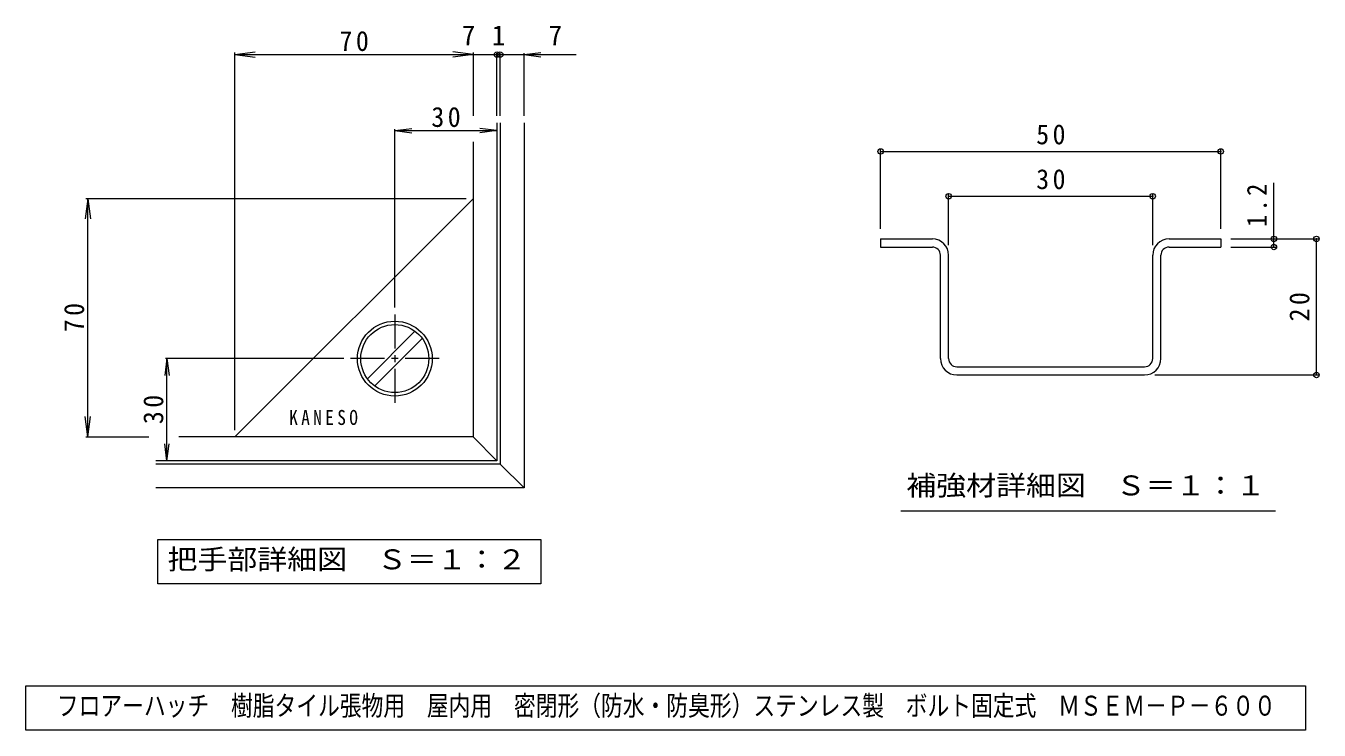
# Model space of a CAD drawing. Units: millimetres on the paper, enlarged 3 times, with parts at other scales. Extents: x -933 to 1138, y -790 to 804.
# Drawn here: x -919 to -349, y -683 to -372 of the extents above; entities that cross this region are included whole.
import ezdxf
from ezdxf.enums import TextEntityAlignment as Align

# ---------------------------------------------------------------- set-up
doc = ezdxf.new("R2010")
doc.units = ezdxf.units.MM
doc.header["$LTSCALE"] = 3
doc.header["$PDMODE"] = 32
doc.header["$PDSIZE"] = 2.4
doc.linetypes.add('CHAIN1', pattern=[8, 5, -1, 1, -1])
for name, color, linetype, lineweight in [('1-0_1-0ﾚｲﾔ', 7, 'Continuous', 9), ('D-1', 4, 'Continuous', 9), ('D-2', 3, 'Continuous', 9), ('D-4', 7, 'Continuous', 9)]:
    doc.layers.add(name, color=color, linetype=linetype, lineweight=lineweight)
doc.styles.add('ＭＳ ゴシック', font='')
doc.styles.get('ＭＳ ゴシック').set_extended_font_data('MS Gothic')

msp = doc.modelspace()

# ---------------------------------------------------------------- linework, layer by layer
at = {"layer": '1-0_1-0ﾚｲﾔ'}
for p, q in [((-512.152, -519.03), (-512.152, -491.43)), ((-422.152, -519.03), (-422.152, -491.43))]:
    msp.add_line(p, q, dxfattribs=at)
at = {"layer": 'D-1', "color": 2}
msp.add_line((-699.419, -576.1), (-709.92, -565.6), dxfattribs=at)
for points in [[(-709.92, -415.099), (-709.92, -565.6), (-861.861, -565.6)], [(-699.419, -415.099), (-699.419, -576.1), (-861.861, -576.1)]]:
    msp.add_lwpolyline(points, dxfattribs=at)
at = {"layer": 'D-2'}
for p, q in [((-721.92, -423.467), (-721.92, -553.6)), ((-721.92, -448.6), (-826.92, -553.6)), ((-747.524, -507.023), (-768.497, -527.996)), ((-744.342, -510.205), (-765.315, -531.178)), ((-721.92, -553.6), (-851.635, -553.6)), ((-711.42, -564.1), (-721.92, -553.6))]:
    msp.add_line(p, q, dxfattribs=at)
at = {"layer": 'D-2', "color": 2}
for p, q in [((-542.144, -466.324), (-519.344, -466.324)), ((-542.144, -466.324), (-542.144, -469.924)), ((-414.944, -466.324), (-392.144, -466.324)), ((-392.144, -466.324), (-392.144, -469.924)), ((-542.144, -469.924), (-519.344, -469.924)), ((-414.944, -469.924), (-392.144, -469.924)), ((-515.744, -519.124), (-515.744, -473.524)), ((-512.144, -519.124), (-512.144, -473.524)), ((-422.144, -519.124), (-422.144, -473.524)), ((-418.544, -519.124), (-418.544, -473.524)), ((-508.544, -522.724), (-425.744, -522.724)), ((-508.544, -526.324), (-425.744, -526.324))]:
    msp.add_line(p, q, dxfattribs=at)
at = {"layer": 'D-2', "linetype": 'CHAIN1'}
for p, q in [((-756.42, -499.6), (-756.42, -538.6)), ((-736.92, -519.1), (-775.92, -519.1))]:
    msp.add_line(p, q, dxfattribs=at)
at = {"layer": 'D-2'}
msp.add_lwpolyline([(-711.42, -415.099), (-711.42, -564.1), (-861.861, -564.1)], dxfattribs=at)
for radius in [16.5, 15]:
    msp.add_circle((-756.42, -519.1), radius, dxfattribs=at)
at = {"layer": 'D-2', "color": 2}
for centre, radius, start, end in [((-519.344, -473.524), 7.2, 0, 90), ((-414.944, -473.524), 7.2, 90, 180), ((-519.344, -473.524), 3.6, 0, 90), ((-414.944, -473.524), 3.6, 90, 180), ((-508.544, -519.124), 7.2, 180, 270), ((-508.544, -519.124), 3.6, 180, 270), ((-425.744, -519.124), 3.6, 270, 0), ((-425.744, -519.124), 7.2, 270, 0)]:
    msp.add_arc(centre, radius, start, end, dxfattribs=at)
at = {"layer": 'D-4'}
for p, q in [((-826.92, -385.099), (-817.997, -383.924)), ((-826.92, -550.6), (-826.92, -384.198)), ((-826.92, -385.099), (-817.997, -386.273)), ((-826.92, -385.099), (-676.389, -385.099)), ((-721.92, -385.099), (-730.843, -383.924)), ((-721.92, -385.099), (-730.843, -386.273)), ((-721.92, -384.198), (-721.92, -412.099)), ((-711.42, -412.099), (-711.42, -384.499)), ((-709.92, -412.099), (-709.92, -384.499)), ((-699.419, -385.099), (-691.984, -384.12)), ((-699.419, -412.099), (-699.419, -384.499)), ((-699.419, -385.099), (-691.984, -386.078)), ((-756.42, -418.6), (-748.984, -417.621)), ((-756.42, -496.6), (-756.42, -418)), ((-756.42, -418.6), (-711.42, -418.6)), ((-756.42, -418.6), (-748.984, -419.579)), ((-711.42, -418.6), (-718.855, -417.621)), ((-711.42, -418.6), (-718.855, -419.579)), ((-542.144, -461.824), (-542.144, -426.86)), ((-542.144, -427.76), (-392.144, -427.76)), ((-392.144, -461.824), (-392.144, -426.86)), ((-368.683, -469.924), (-368.683, -441.569)), ((-891.861, -448.6), (-893.036, -457.523)), ((-724.919, -448.6), (-892.761, -448.6)), ((-891.861, -553.6), (-891.861, -448.6)), ((-891.861, -448.6), (-890.686, -457.523)), ((-512.144, -469.024), (-512.144, -446.612)), ((-512.144, -447.512), (-422.144, -447.512)), ((-422.144, -469.024), (-422.144, -446.612)), ((-387.644, -466.324), (-349.043, -466.324)), ((-349.943, -526.324), (-349.943, -466.324)), ((-387.644, -469.924), (-367.783, -469.924)), ((-856.92, -519.1), (-857.899, -526.536)), ((-778.92, -519.1), (-857.52, -519.1)), ((-856.92, -564.1), (-856.92, -519.1)), ((-856.92, -519.1), (-855.941, -526.536)), ((-421.244, -526.324), (-349.043, -526.324)), ((-891.861, -553.6), (-893.036, -544.677)), ((-891.861, -553.6), (-890.686, -544.677)), ((-892.761, -553.6), (-864.861, -553.6)), ((-856.92, -564.1), (-857.899, -556.664)), ((-856.92, -564.1), (-855.941, -556.664)), ((-533.206, -586.281), (-367.968, -586.281))]:
    msp.add_line(p, q, dxfattribs=at)
at = {"layer": 'D-4', "color": 2}
for points in [[(-860.89, -618.384), (-860.89, -598.884), (-691.976, -598.884), (-691.976, -618.384)], [(-919.149, -682.883), (-919.149, -663.384), (-354.82, -663.384), (-354.82, -682.883)]]:
    msp.add_lwpolyline(points, close=True, dxfattribs=at)
at = {"layer": 'D-4'}
for p in [(-711.42, -385.099), (-709.92, -385.099), (-542.144, -427.76), (-392.144, -427.76), (-512.144, -447.512), (-422.144, -447.512), (-368.683, -466.324), (-349.943, -466.324), (-368.683, -469.924), (-349.943, -526.324)]:
    msp.add_point(p, dxfattribs=at)

# ---------------------------------------------------------------- texts
at = {"layer": 'D-2', "color": 7, "insert": (-803.011, -548.455), "char_height": 6.598, "attachment_point": 7, "style": 'ＭＳ ゴシック'}
msp.add_mtext('\\T1.39;\\W0.85;KANESO', dxfattribs=at)
at = {"layer": 'D-4', "color": 2, "style": 'ＭＳ ゴシック'}
for s, p in [('7', (-726.887, -383.599)), ('1', (-713.669, -383.599)), ('7', (-688.569, -383.599))]:
    msp.add_text(s, height=8.798, dxfattribs=at).set_placement(p, align=Align.BOTTOM_LEFT)
at = {"layer": 'D-4', "color": 2, "style": 'ＭＳ ゴシック', "width": 1.1}
for s, p in [('補強材詳細図\u3000Ｓ＝１：１', (-530.837, -582.043)), ('把手部詳細図\u3000Ｓ＝１：２', (-856.683, -614.634))]:
    msp.add_text(s, height=8.798, dxfattribs=at).set_placement(p, align=Align.BOTTOM_LEFT)
at = {"layer": 'D-4', "color": 6, "style": 'ＭＳ ゴシック', "width": 0.8}
msp.add_text('フロアーハッチ\u3000樹脂タイル張物用\u3000屋内用\u3000密閉形（防水・防臭形）ステンレス製\u3000ボルト固定式\u3000ＭＳＥＭ－Ｐ－６００', height=8.798, dxfattribs=at).set_placement((-905.485, -679.133), align=Align.BOTTOM_LEFT)
at = {"layer": 'D-4', "color": 2, "char_height": 8.798, "attachment_point": 7, "style": 'ＭＳ ゴシック'}
for s, insert in [('\\T1.27;\\W0.95;70', (-780.795, -383.599)), ('\\T1.27;\\W0.95;30', (-740.295, -417.1)), ('\\T1.27;\\W0.95;50', (-473.519, -424.76)), ('\\T1.27;\\W0.95;30', (-473.519, -444.512))]:
    msp.add_mtext(s, dxfattribs=dict(at, insert=insert))
at = {"layer": 'D-4', "color": 2, "char_height": 8.798, "attachment_point": 7, "rotation": 90, "style": 'ＭＳ ゴシック'}
for s, insert in [('\\T1.27;\\W0.9;1.2', (-371.683, -461.069)), ('\\T1.27;\\W0.95;20', (-352.943, -502.699)), ('\\T1.27;\\W0.95;70', (-893.361, -507.475)), ('\\T1.27;\\W0.95;30', (-858.42, -547.975))]:
    msp.add_mtext(s, dxfattribs=dict(at, insert=insert))

doc.saveas('drawing.dxf')
